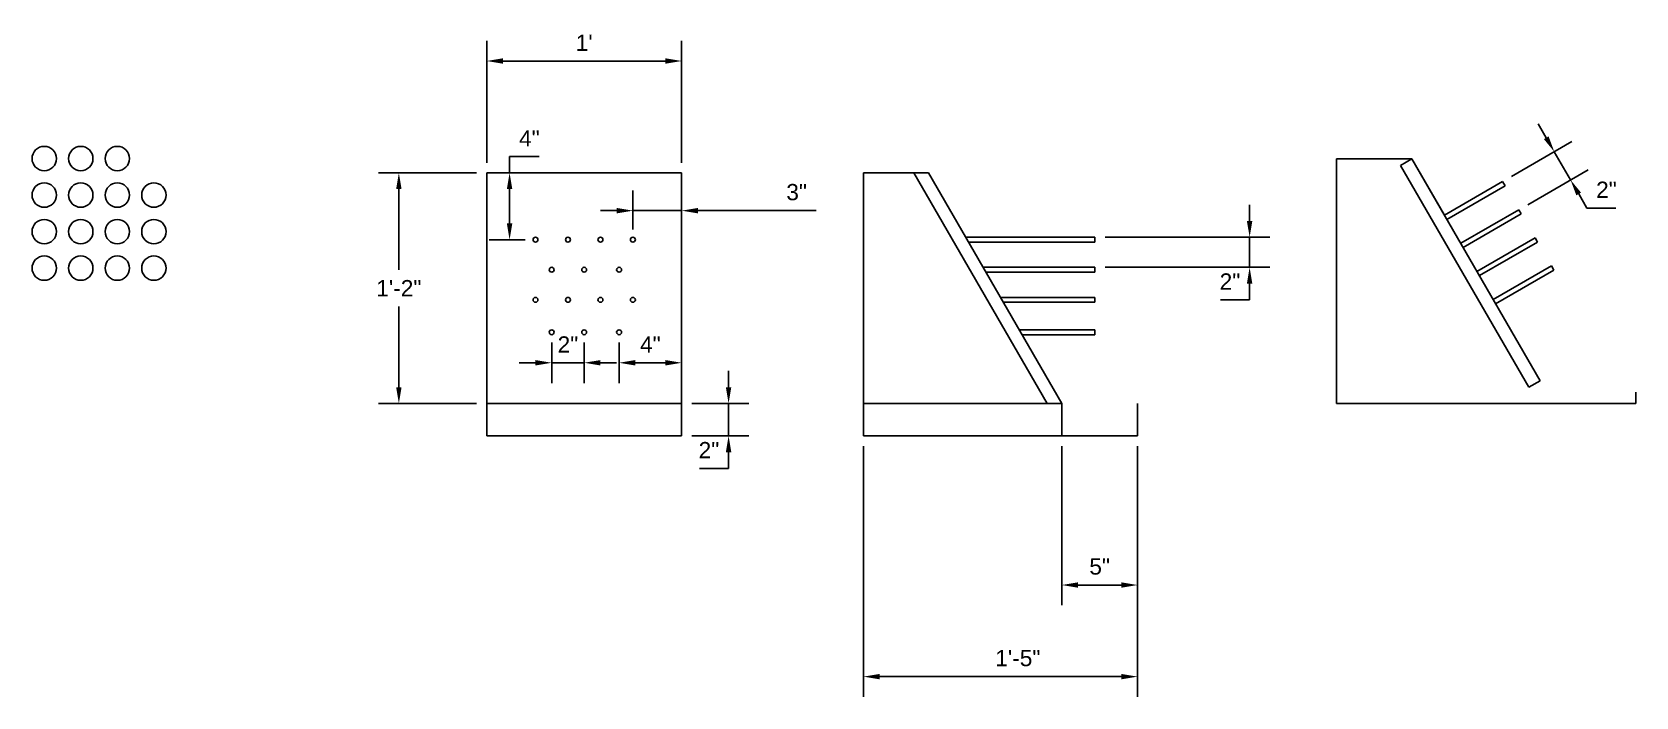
# Model space of a CAD drawing. Header units: millimetres. Extents: x 16067.3 to 16166.1, y 18584.6 to 18625.5.
import ezdxf

# ---------------------------------------------------------------- set-up
doc = ezdxf.new("R2010")
doc.units = ezdxf.units.MM
doc.header["$LTSCALE"] = 10
doc.layers.add('A-Walls', color=7, linetype='Continuous')
doc.styles.get("Standard").update_dxf_attribs({"font": 'arial.ttf'})
doc.dimstyles.new('ISO-25', dxfattribs={"dimscale": 0, "dimtxt": 1, "dimasz": 1, "dimexe": 1.25, "dimexo": 0.625, "dimtad": 1, "dimtih": 1, "dimtoh": 1, "dimdec": 0, "dimlunit": 4, "dimtxsty": 'Standard', "dimcen": 1, "dimazin": 0, "dimtfac": 1, "dimtdec": 0, "dimtmove": 0, "dimatfit": 3, "dimfxl": 1.25, "dimarcsym": 0})

# ---------------------------------------------------------------- blocks, each defined once
blk = doc.blocks.new('*D10')
at = {"layer": 'A-Walls', "color": 0, "lineweight": -2, "transparency": 16777216}
for p, q in [((16095.341, 18617.48), (16095.341, 18624.995)), ((16107.341, 18617.48), (16107.341, 18624.995)), ((16096.341, 18623.745), (16106.341, 18623.745))]:
    blk.add_line(p, q, dxfattribs=at)
at = {"layer": 'A-Walls', "color": 0, "transparency": 16777216}
for points in [[(16096.341, 18623.912), (16096.341, 18623.578), (16095.341, 18623.745)], [(16106.341, 18623.912), (16106.341, 18623.578), (16107.341, 18623.745)]]:
    blk.add_solid(points, dxfattribs=at)
at = {"layer": 'Defpoints', "color": 0, "transparency": 16777216}
for p in [(16107.341, 18623.745), (16095.341, 18616.855), (16107.341, 18616.855)]:
    blk.add_point(p, dxfattribs=at)
at = {"layer": 'A-Walls', "color": 0, "transparency": 16777216, "insert": (16101.341, 18624.872), "char_height": 1, "attachment_point": 5}
blk.add_mtext("1'", dxfattribs=at)
blk = doc.blocks.new('*D11')
at = {"layer": 'A-Walls', "color": 0, "lineweight": -2, "transparency": 16777216}
for p, q in [((16094.716, 18616.855), (16088.678, 18616.855)), ((16089.928, 18615.855), (16089.928, 18610.88)), ((16089.928, 18603.65), (16089.928, 18608.626)), ((16094.716, 18602.65), (16088.678, 18602.65))]:
    blk.add_line(p, q, dxfattribs=at)
at = {"layer": 'A-Walls', "color": 0, "transparency": 16777216}
for points in [[(16089.761, 18615.855), (16090.094, 18615.855), (16089.928, 18616.855)], [(16089.761, 18603.65), (16090.094, 18603.65), (16089.928, 18602.65)]]:
    blk.add_solid(points, dxfattribs=at)
at = {"layer": 'Defpoints', "color": 0, "transparency": 16777216}
for p in [(16095.341, 18616.855), (16089.928, 18602.65), (16095.341, 18602.65)]:
    blk.add_point(p, dxfattribs=at)
at = {"layer": 'A-Walls', "color": 0, "transparency": 16777216, "insert": (16089.928, 18609.753), "char_height": 1, "attachment_point": 5}
blk.add_mtext('1\'-2"', dxfattribs=at)
blk = doc.blocks.new('*D15')
at = {"layer": 'A-Walls', "color": 0, "lineweight": -2, "transparency": 16777216}
for p, q in [((16118.545, 18600.025), (16118.545, 18584.573)), ((16135.422, 18600.025), (16135.422, 18584.573)), ((16119.545, 18585.823), (16134.422, 18585.823))]:
    blk.add_line(p, q, dxfattribs=at)
at = {"layer": 'A-Walls', "color": 0, "transparency": 16777216}
for points in [[(16119.545, 18585.989), (16119.545, 18585.656), (16118.545, 18585.823)], [(16134.422, 18585.989), (16134.422, 18585.656), (16135.422, 18585.823)]]:
    blk.add_solid(points, dxfattribs=at)
at = {"layer": 'Defpoints', "color": 0, "transparency": 16777216}
for p in [(16118.545, 18600.65), (16135.422, 18600.65), (16135.422, 18585.823)]:
    blk.add_point(p, dxfattribs=at)
at = {"layer": 'A-Walls', "color": 0, "transparency": 16777216, "insert": (16128.045, 18586.958), "char_height": 1, "attachment_point": 5}
blk.add_mtext('1\'-5"', dxfattribs=at)
blk = doc.blocks.new('*D16')
at = {"layer": 'A-Walls', "color": 0, "lineweight": -2, "transparency": 16777216}
for p, q in [((16142.319, 18613.887), (16142.319, 18614.887)), ((16133.413, 18612.887), (16143.569, 18612.887)), ((16142.319, 18612.887), (16142.319, 18611.037)), ((16133.413, 18611.037), (16143.569, 18611.037)), ((16142.319, 18610.037), (16142.319, 18609.037)), ((16142.319, 18609.037), (16140.527, 18609.037))]:
    blk.add_line(p, q, dxfattribs=at)
at = {"layer": 'A-Walls', "color": 0, "transparency": 16777216}
for points in [[(16142.152, 18613.887), (16142.485, 18613.887), (16142.319, 18612.887)], [(16142.152, 18610.037), (16142.485, 18610.037), (16142.319, 18611.037)]]:
    blk.add_solid(points, dxfattribs=at)
at = {"layer": 'Defpoints', "color": 0, "transparency": 16777216}
for p in [(16132.788, 18612.887), (16132.788, 18611.037), (16142.319, 18611.037)]:
    blk.add_point(p, dxfattribs=at)
at = {"layer": 'A-Walls', "color": 0, "transparency": 16777216, "insert": (16141.11, 18610.164), "char_height": 1, "attachment_point": 5}
blk.add_mtext('2"', dxfattribs=at)
blk = doc.blocks.new('*D18')
at = {"layer": 'A-Walls', "color": 0, "lineweight": -2, "transparency": 16777216}
for p, q in [((16130.747, 18600.025), (16130.747, 18590.216)), ((16135.422, 18600.025), (16135.422, 18590.216)), ((16131.747, 18591.466), (16134.422, 18591.466))]:
    blk.add_line(p, q, dxfattribs=at)
at = {"layer": 'A-Walls', "color": 0, "transparency": 16777216}
for points in [[(16131.747, 18591.633), (16131.747, 18591.3), (16130.747, 18591.466)], [(16134.422, 18591.633), (16134.422, 18591.3), (16135.422, 18591.466)]]:
    blk.add_solid(points, dxfattribs=at)
at = {"layer": 'Defpoints', "color": 0, "transparency": 16777216}
for p in [(16130.747, 18600.65), (16135.422, 18600.65), (16135.422, 18591.466)]:
    blk.add_point(p, dxfattribs=at)
at = {"layer": 'A-Walls', "color": 0, "transparency": 16777216, "insert": (16133.084, 18592.6), "char_height": 1, "attachment_point": 5}
blk.add_mtext('5"', dxfattribs=at)
blk = doc.blocks.new('*D19')
at = {"layer": 'A-Walls', "color": 0, "lineweight": -2, "transparency": 16777216}
for p, q in [((16104.341, 18613.362), (16104.341, 18615.777)), ((16107.341, 18613.512), (16107.341, 18615.777)), ((16103.341, 18614.527), (16102.341, 18614.527)), ((16104.341, 18614.527), (16107.341, 18614.527)), ((16108.341, 18614.527), (16115.623, 18614.527))]:
    blk.add_line(p, q, dxfattribs=at)
at = {"layer": 'A-Walls', "color": 0, "transparency": 16777216}
for points in [[(16103.341, 18614.694), (16103.341, 18614.36), (16104.341, 18614.527)], [(16108.341, 18614.694), (16108.341, 18614.36), (16107.341, 18614.527)]]:
    blk.add_solid(points, dxfattribs=at)
at = {"layer": 'Defpoints', "color": 0, "transparency": 16777216}
for p in [(16104.341, 18614.527), (16104.341, 18612.737), (16107.341, 18612.887)]:
    blk.add_point(p, dxfattribs=at)
at = {"layer": 'A-Walls', "color": 0, "transparency": 16777216, "insert": (16114.424, 18615.663), "char_height": 1, "attachment_point": 5}
blk.add_mtext('3"', dxfattribs=at)
blk = doc.blocks.new('*D20')
at = {"layer": 'A-Walls', "color": 0, "lineweight": -2, "transparency": 16777216}
for p, q in [((16096.747, 18616.855), (16096.747, 18617.855)), ((16096.747, 18617.855), (16098.562, 18617.855)), ((16097.716, 18616.855), (16095.497, 18616.855)), ((16096.747, 18613.737), (16096.747, 18615.855)), ((16097.716, 18612.737), (16095.497, 18612.737))]:
    blk.add_line(p, q, dxfattribs=at)
at = {"layer": 'A-Walls', "color": 0, "transparency": 16777216}
for points in [[(16096.58, 18615.855), (16096.914, 18615.855), (16096.747, 18616.855)], [(16096.58, 18613.737), (16096.914, 18613.737), (16096.747, 18612.737)]]:
    blk.add_solid(points, dxfattribs=at)
at = {"layer": 'Defpoints', "color": 0, "transparency": 16777216}
for p in [(16096.747, 18616.855), (16098.341, 18616.855), (16098.341, 18612.737)]:
    blk.add_point(p, dxfattribs=at)
at = {"layer": 'A-Walls', "color": 0, "transparency": 16777216, "insert": (16097.967, 18618.98), "char_height": 1, "attachment_point": 5}
blk.add_mtext('4"', dxfattribs=at)
blk = doc.blocks.new('*D23')
at = {"layer": 'A-Walls', "color": 0, "lineweight": -2, "transparency": 16777216}
for p, q in [((16103.491, 18606.412), (16103.491, 18603.907)), ((16107.341, 18606.412), (16107.341, 18603.907)), ((16104.491, 18605.157), (16106.341, 18605.157))]:
    blk.add_line(p, q, dxfattribs=at)
at = {"layer": 'A-Walls', "color": 0, "transparency": 16777216}
for points in [[(16104.491, 18605.323), (16104.491, 18604.99), (16103.491, 18605.157)], [(16106.341, 18605.323), (16106.341, 18604.99), (16107.341, 18605.157)]]:
    blk.add_solid(points, dxfattribs=at)
at = {"layer": 'Defpoints', "color": 0, "transparency": 16777216}
for p in [(16103.491, 18607.037), (16107.341, 18607.037), (16107.341, 18605.157)]:
    blk.add_point(p, dxfattribs=at)
at = {"layer": 'A-Walls', "color": 0, "transparency": 16777216, "insert": (16105.416, 18606.282), "char_height": 1, "attachment_point": 5}
blk.add_mtext('4"', dxfattribs=at)
blk = doc.blocks.new('*D24')
at = {"layer": 'A-Walls', "color": 0, "lineweight": -2, "transparency": 16777216}
for p, q in [((16099.341, 18606.412), (16099.341, 18603.907)), ((16101.341, 18606.412), (16101.341, 18603.907)), ((16098.341, 18605.157), (16097.341, 18605.157)), ((16099.341, 18605.157), (16101.341, 18605.157)), ((16102.341, 18605.157), (16103.341, 18605.157))]:
    blk.add_line(p, q, dxfattribs=at)
at = {"layer": 'A-Walls', "color": 0, "transparency": 16777216}
for points in [[(16098.341, 18605.323), (16098.341, 18604.99), (16099.341, 18605.157)], [(16102.341, 18605.323), (16102.341, 18604.99), (16101.341, 18605.157)]]:
    blk.add_solid(points, dxfattribs=at)
at = {"layer": 'Defpoints', "color": 0, "transparency": 16777216}
for p in [(16099.341, 18607.037), (16101.341, 18607.037), (16101.341, 18605.157)]:
    blk.add_point(p, dxfattribs=at)
at = {"layer": 'A-Walls', "color": 0, "transparency": 16777216, "insert": (16100.341, 18606.284), "char_height": 1, "attachment_point": 5}
blk.add_mtext('2"', dxfattribs=at)
blk = doc.blocks.new('*D25')
at = {"layer": 'A-Walls', "color": 0, "lineweight": -2, "transparency": 16777216}
for p, q in [((16110.233, 18603.65), (16110.233, 18604.65)), ((16107.966, 18602.65), (16111.483, 18602.65)), ((16110.233, 18602.65), (16110.233, 18600.65)), ((16107.966, 18600.65), (16111.483, 18600.65)), ((16110.233, 18599.65), (16110.233, 18598.65)), ((16110.233, 18598.65), (16108.441, 18598.65))]:
    blk.add_line(p, q, dxfattribs=at)
at = {"layer": 'A-Walls', "color": 0, "transparency": 16777216}
for points in [[(16110.066, 18603.65), (16110.4, 18603.65), (16110.233, 18602.65)], [(16110.066, 18599.65), (16110.4, 18599.65), (16110.233, 18600.65)]]:
    blk.add_solid(points, dxfattribs=at)
at = {"layer": 'Defpoints', "color": 0, "transparency": 16777216}
for p in [(16107.341, 18602.65), (16107.341, 18600.65), (16110.233, 18600.65)]:
    blk.add_point(p, dxfattribs=at)
at = {"layer": 'A-Walls', "color": 0, "transparency": 16777216, "insert": (16109.025, 18599.777), "char_height": 1, "attachment_point": 5}
blk.add_mtext('2"', dxfattribs=at)
blk = doc.blocks.new('*D26')
at = {"color": 0, "lineweight": -2, "transparency": 16777216}
for p, q in [((16160.582, 18619.019), (16160.082, 18619.885)), ((16158.441, 18616.628), (16162.165, 18618.777)), ((16161.082, 18618.152), (16162.082, 18616.42)), ((16159.441, 18614.896), (16163.165, 18617.045)), ((16162.582, 18615.554), (16163.082, 18614.688)), ((16163.082, 18614.688), (16164.874, 18614.688))]:
    blk.add_line(p, q, dxfattribs=at)
at = {"color": 0, "transparency": 16777216}
for points in [[(16160.727, 18619.102), (16160.438, 18618.935), (16161.082, 18618.152)], [(16162.727, 18615.638), (16162.438, 18615.471), (16162.082, 18616.42)]]:
    blk.add_solid(points, dxfattribs=at)
at = {"layer": 'Defpoints', "color": 0, "transparency": 16777216}
for p in [(16157.9, 18616.315), (16162.082, 18616.42), (16158.9, 18614.583)]:
    blk.add_point(p, dxfattribs=at)
at = {"color": 0, "transparency": 16777216, "insert": (16164.291, 18615.815), "char_height": 1, "attachment_point": 5}
blk.add_mtext('2"', dxfattribs=at)

msp = doc.modelspace()

# ---------------------------------------------------------------- linework, layer by layer
at = {"layer": 'A-Walls'}
for p, q in [((16147.677, 18617.711), (16147.677, 18602.65)), ((16152.317, 18617.711), (16147.677, 18617.711)), ((16152.317, 18617.711), (16151.618, 18617.307)), ((16151.618, 18617.307), (16159.506, 18603.646)), ((16152.317, 18617.711), (16160.205, 18604.049)), ((16152.317, 18617.711), (16154.317, 18614.247)), ((16107.341, 18616.855), (16095.341, 18616.855)), ((16095.341, 18616.855), (16095.341, 18602.65)), ((16107.341, 18616.855), (16107.341, 18602.65)), ((16118.545, 18616.855), (16118.545, 18602.65)), ((16118.545, 18616.855), (16122.545, 18616.855)), ((16121.64, 18616.855), (16129.841, 18602.65)), ((16122.545, 18616.855), (16130.747, 18602.65)), ((16154.317, 18614.247), (16157.9, 18616.315)), ((16158.05, 18616.055), (16154.467, 18613.987)), ((16157.9, 18616.315), (16158.05, 18616.055)), ((16155.317, 18612.515), (16158.9, 18614.583)), ((16159.05, 18614.323), (16155.467, 18612.255)), ((16158.9, 18614.583), (16159.05, 18614.323)), ((16124.837, 18612.887), (16132.788, 18612.887)), ((16125.01, 18612.587), (16132.788, 18612.587)), ((16132.788, 18612.887), (16132.788, 18612.587)), ((16156.317, 18610.783), (16159.9, 18612.851)), ((16160.05, 18612.591), (16156.467, 18610.523)), ((16159.9, 18612.851), (16160.05, 18612.591)), ((16157.317, 18609.05), (16160.9, 18611.119)), ((16160.9, 18611.119), (16161.05, 18610.859)), ((16125.905, 18611.037), (16132.788, 18611.037)), ((16126.078, 18610.737), (16132.788, 18610.737)), ((16132.788, 18611.037), (16132.788, 18610.737)), ((16161.05, 18610.859), (16157.467, 18608.791)), ((16126.973, 18609.187), (16132.788, 18609.187)), ((16132.788, 18609.187), (16132.788, 18608.887)), ((16127.146, 18608.887), (16132.788, 18608.887)), ((16128.128, 18607.187), (16132.788, 18607.187)), ((16132.788, 18607.187), (16132.788, 18606.887)), ((16128.301, 18606.887), (16132.788, 18606.887)), ((16159.506, 18603.646), (16160.205, 18604.049)), ((16166.107, 18602.65), (16166.107, 18603.339)), ((16095.341, 18602.65), (16107.341, 18602.65)), ((16095.341, 18602.65), (16095.341, 18600.65)), ((16107.341, 18600.65), (16107.341, 18602.65)), ((16118.545, 18600.65), (16118.545, 18602.65)), ((16130.747, 18602.65), (16118.545, 18602.65)), ((16130.747, 18602.65), (16130.747, 18600.65)), ((16135.422, 18602.65), (16135.422, 18600.65)), ((16147.677, 18602.65), (16161.012, 18602.65)), ((16161.012, 18602.65), (16166.107, 18602.65)), ((16095.341, 18600.65), (16107.341, 18600.65)), ((16118.545, 18600.65), (16135.422, 18600.65))]:
    msp.add_line(p, q, dxfattribs=at)
for centre, radius in [((16068.092, 18617.737), 0.75), ((16070.342, 18617.737), 0.75), ((16072.592, 18617.737), 0.75), ((16068.092, 18615.487), 0.75), ((16070.342, 18615.487), 0.75), ((16072.592, 18615.487), 0.75), ((16074.842, 18615.487), 0.75), ((16068.092, 18613.237), 0.75), ((16070.342, 18613.237), 0.75), ((16072.592, 18613.237), 0.75), ((16074.842, 18613.237), 0.75), ((16098.341, 18612.737), 0.15), ((16100.341, 18612.737), 0.15), ((16102.341, 18612.737), 0.15), ((16104.341, 18612.737), 0.15), ((16068.092, 18610.987), 0.75), ((16070.342, 18610.987), 0.75), ((16072.592, 18610.987), 0.75), ((16074.842, 18610.987), 0.75), ((16099.341, 18610.887), 0.15), ((16101.341, 18610.887), 0.15), ((16103.491, 18610.887), 0.15), ((16098.341, 18609.037), 0.15), ((16100.341, 18609.037), 0.15), ((16102.341, 18609.037), 0.15), ((16104.341, 18609.037), 0.15), ((16099.341, 18607.037), 0.15), ((16101.341, 18607.037), 0.15), ((16103.491, 18607.037), 0.15)]:
    msp.add_circle(centre, radius, dxfattribs=at)

# ---------------------------------------------------------------- dimensions: what is measured, and where the dimension line sits
dim = msp.add_aligned_dim(p1=(16157.9, 18616.315), p2=(16158.9, 18614.583), distance=3.675, dimstyle='ISO-25', override={"dimscale": 1})
dim.commit()
dim.dimension.update_dxf_attribs({"geometry": '*D26', "text_midpoint": (16164.291, 18615.815)})
for base, p1, p2, picture, middle in [((16107.341, 18623.745), (16095.341, 18616.855), (16107.341, 18616.855), '*D10', (16101.341, 18623.745)), ((16104.341, 18614.527), (16107.341, 18612.887), (16104.341, 18612.737), '*D19', (16114.424, 18614.527)), ((16101.341, 18605.157), (16099.341, 18607.037), (16101.341, 18607.037), '*D24', (16100.341, 18605.157)), ((16135.422, 18585.823), (16118.545, 18600.65), (16135.422, 18600.65), '*D15', (16128.045, 18585.823))]:
    dim = msp.add_linear_dim(base=base, p1=p1, p2=p2, dimstyle='ISO-25', override={"dimscale": 1}, dxfattribs=at)
    dim.commit()
    dim.dimension.update_dxf_attribs({"geometry": picture, "text_midpoint": middle, "dimtype": 160})
for base, p1, p2, picture, middle in [((16096.747, 18616.855), (16098.341, 18612.737), (16098.341, 18616.855), '*D20', (16097.967, 18618.98)), ((16142.319, 18611.037), (16132.788, 18612.887), (16132.788, 18611.037), '*D16', (16141.11, 18610.164)), ((16110.233, 18600.65), (16107.341, 18602.65), (16107.341, 18600.65), '*D25', (16109.025, 18599.777))]:
    dim = msp.add_linear_dim(base=base, p1=p1, p2=p2, angle=90, dimstyle='ISO-25', override={"dimscale": 1}, dxfattribs=at)
    dim.commit()
    dim.dimension.update_dxf_attribs({"geometry": picture, "text_midpoint": middle})
dim = msp.add_linear_dim(base=(16089.928, 18602.65), p1=(16095.341, 18616.855), p2=(16095.341, 18602.65), angle=90, dimstyle='ISO-25', override={"dimscale": 1}, dxfattribs=at)
dim.commit()
dim.dimension.update_dxf_attribs({"geometry": '*D11', "text_midpoint": (16089.928, 18609.753), "dimtype": 160})
for base, p1, p2, picture, middle in [((16107.341, 18605.157), (16103.491, 18607.037), (16107.341, 18607.037), '*D23', (16105.416, 18606.282)), ((16135.422, 18591.466), (16130.747, 18600.65), (16135.422, 18600.65), '*D18', (16133.084, 18592.6))]:
    dim = msp.add_linear_dim(base=base, p1=p1, p2=p2, dimstyle='ISO-25', override={"dimscale": 1}, dxfattribs=at)
    dim.commit()
    dim.dimension.update_dxf_attribs({"geometry": picture, "text_midpoint": middle})

doc.saveas('drawing.dxf')
